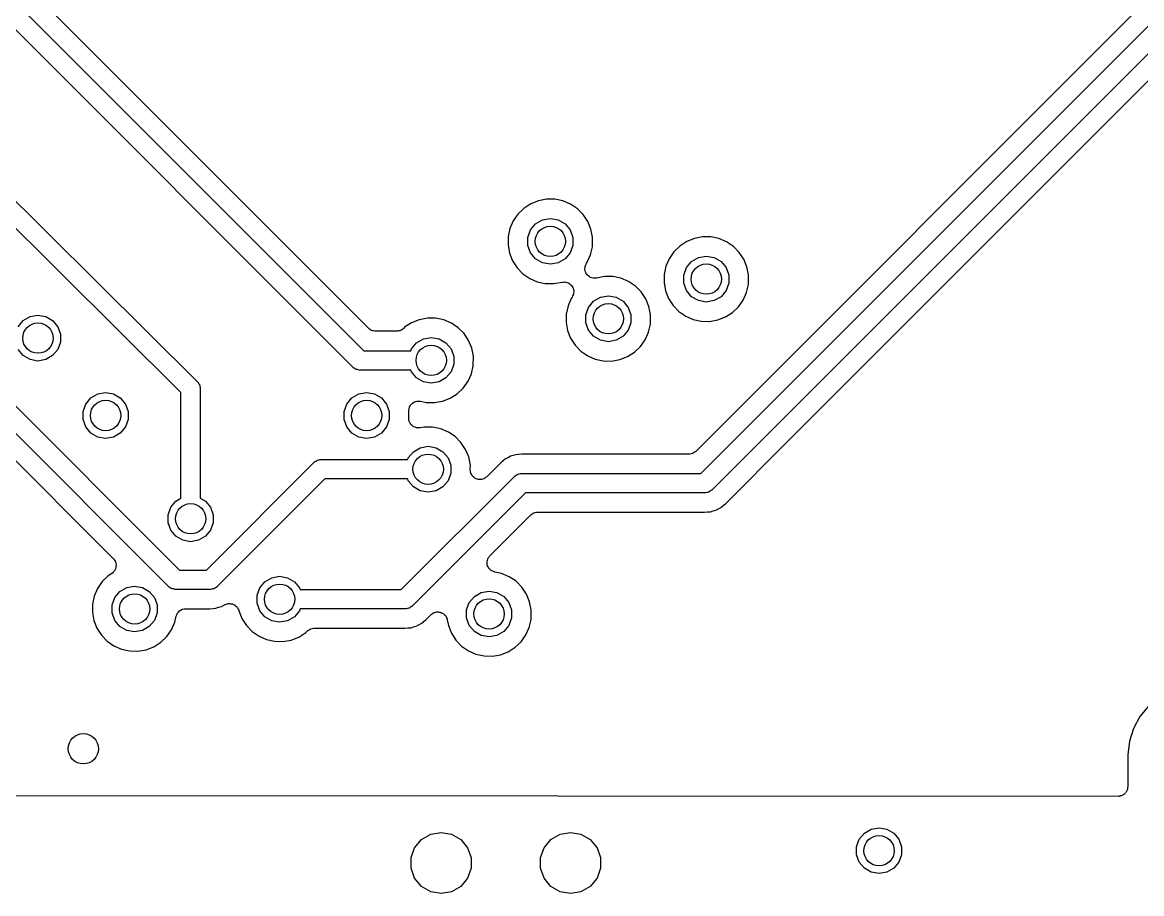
# Model space of a CAD drawing. Extents: x 10 to 287, y -200 to -10.
# Drawn here: x 127.05 to 141.75, y -141.15 to -129.71 of the extents above; entities that cross this region are included whole.
import ezdxf

# ---------------------------------------------------------------- set-up
doc = ezdxf.new("R2010")
doc.units = 0
doc.header["$MEASUREMENT"] = 0
doc.layers.add('BLACK', color=7, linetype='CONTINUOUS')

msp = doc.modelspace()

# ---------------------------------------------------------------- linework, layer by layer
at = {"layer": 'Black'}
for p, q in [((120.803, -123.291), (131.533, -134.023)), ((131.39, -134.24), (120.661, -123.507)), ((119.723, -124.878), (129.349, -134.43)), ((129.133, -134.573), (119.582, -125.095)), ((130.604, -132.735), (126.058, -128.188)), ((141.695, -129.546), (135.896, -135.345)), ((135.964, -135.636), (141.986, -129.614)), ((142.203, -129.757), (136.107, -135.853)), ((141.668, -130.65), (142.378, -129.941)), ((139.89, -132.428), (141.668, -130.65)), ((141.668, -130.65), (141.668, -130.65)), ((123.667, -131.457), (129.113, -136.903)), ((128.97, -137.12), (123.45, -131.6)), ((133.636, -132.154), (133.559, -132.23)), ((133.727, -132.095), (133.636, -132.154)), ((133.828, -132.054), (133.727, -132.095)), ((133.935, -132.034), (133.828, -132.054)), ((134.043, -132.035), (133.935, -132.034)), ((134.15, -132.056), (134.043, -132.035)), ((134.25, -132.099), (134.15, -132.056)), ((134.34, -132.159), (134.25, -132.099)), ((134.416, -132.236), (134.34, -132.159)), ((133.497, -132.32), (133.455, -132.42)), ((133.559, -132.23), (133.497, -132.32)), ((133.792, -132.358), (133.882, -132.305)), ((133.882, -132.305), (133.985, -132.287)), ((133.985, -132.287), (134.088, -132.305)), ((134.088, -132.305), (134.178, -132.358)), ((134.476, -132.327), (134.416, -132.236)), ((133.455, -132.42), (133.432, -132.526)), ((133.689, -132.536), (133.724, -132.438)), ((133.724, -132.438), (133.792, -132.358)), ((134.178, -132.358), (134.246, -132.438)), ((134.246, -132.438), (134.281, -132.536)), ((134.518, -132.427), (134.476, -132.327)), ((134.539, -132.533), (134.518, -132.427)), ((138.874, -133.444), (139.89, -132.428)), ((133.432, -132.526), (133.431, -132.635)), ((133.689, -132.64), (133.689, -132.536)), ((134.281, -132.536), (134.281, -132.64)), ((134.537, -132.659), (134.539, -132.533)), ((135.776, -132.59), (135.685, -132.65)), ((135.877, -132.55), (135.776, -132.59)), ((135.984, -132.529), (135.877, -132.55)), ((136.092, -132.53), (135.984, -132.529)), ((136.198, -132.552), (136.092, -132.53)), ((136.299, -132.594), (136.198, -132.552)), ((136.389, -132.655), (136.299, -132.594)), ((131.601, -133.732), (130.604, -132.735)), ((133.431, -132.635), (133.45, -132.741)), ((133.45, -132.741), (133.49, -132.842)), ((133.724, -132.738), (133.689, -132.64)), ((133.792, -132.818), (133.724, -132.738)), ((134.246, -132.738), (134.178, -132.818)), ((134.281, -132.64), (134.246, -132.738)), ((134.469, -132.863), (134.513, -132.764)), ((134.513, -132.764), (134.537, -132.659)), ((135.608, -132.726), (135.546, -132.815)), ((135.685, -132.65), (135.608, -132.726)), ((136.465, -132.732), (136.389, -132.655)), ((136.525, -132.822), (136.465, -132.732)), ((133.49, -132.842), (133.549, -132.934)), ((133.882, -132.871), (133.792, -132.818)), ((133.985, -132.889), (133.882, -132.871)), ((134.088, -132.871), (133.985, -132.889)), ((134.178, -132.818), (134.088, -132.871)), ((134.442, -132.93), (134.443, -132.912)), ((134.443, -132.912), (134.445, -132.908)), ((134.445, -132.908), (134.446, -132.904)), ((134.446, -132.904), (134.455, -132.888)), ((134.455, -132.888), (134.462, -132.872)), ((134.462, -132.872), (134.469, -132.863)), ((135.546, -132.815), (135.504, -132.915)), ((135.773, -132.933), (135.841, -132.853)), ((135.841, -132.853), (135.931, -132.801)), ((135.931, -132.801), (136.034, -132.782)), ((136.034, -132.782), (136.137, -132.801)), ((136.137, -132.801), (136.227, -132.853)), ((136.227, -132.853), (136.295, -132.933)), ((136.567, -132.923), (136.525, -132.822)), ((133.549, -132.934), (133.624, -133.012)), ((133.624, -133.012), (133.714, -133.074)), ((134.439, -132.947), (134.442, -132.93)), ((134.44, -132.952), (134.439, -132.947)), ((134.439, -132.956), (134.44, -132.952)), ((134.444, -132.973), (134.439, -132.956)), ((134.447, -132.991), (134.444, -132.973)), ((134.449, -132.994), (134.447, -132.991)), ((134.451, -132.999), (134.449, -132.994)), ((134.461, -133.013), (134.451, -132.999)), ((134.47, -133.029), (134.461, -133.013)), ((134.473, -133.031), (134.47, -133.029)), ((134.476, -133.035), (134.473, -133.031)), ((134.49, -133.045), (134.476, -133.035)), ((134.504, -133.056), (134.49, -133.045)), ((134.508, -133.058), (134.504, -133.056)), ((134.512, -133.06), (134.508, -133.058)), ((134.529, -133.065), (134.512, -133.06)), ((134.697, -133.05), (134.59, -133.07)), ((134.805, -133.051), (134.697, -133.05)), ((134.912, -133.072), (134.805, -133.051)), ((135.481, -133.021), (135.48, -133.13)), ((135.504, -132.915), (135.481, -133.021)), ((135.738, -133.031), (135.773, -132.933)), ((135.738, -133.136), (135.738, -133.031)), ((136.295, -132.933), (136.33, -133.031)), ((136.33, -133.031), (136.33, -133.136)), ((136.588, -133.028), (136.567, -132.923)), ((136.586, -133.154), (136.588, -133.028)), ((133.714, -133.074), (133.813, -133.117)), ((133.813, -133.117), (133.919, -133.14)), ((133.919, -133.14), (134.028, -133.143)), ((134.028, -133.143), (134.144, -133.122)), ((134.144, -133.122), (134.16, -133.122)), ((134.16, -133.122), (134.176, -133.121)), ((134.176, -133.121), (134.182, -133.122)), ((134.182, -133.122), (134.188, -133.122)), ((134.188, -133.122), (134.203, -133.128)), ((134.203, -133.128), (134.219, -133.132)), ((134.219, -133.132), (134.224, -133.135)), ((134.224, -133.135), (134.23, -133.137)), ((134.23, -133.137), (134.242, -133.148)), ((134.242, -133.148), (134.255, -133.157)), ((134.255, -133.157), (134.259, -133.162)), ((134.259, -133.162), (134.263, -133.166)), ((134.263, -133.166), (134.271, -133.179)), ((134.271, -133.179), (134.281, -133.192)), ((134.281, -133.192), (134.282, -133.198)), ((134.282, -133.198), (134.286, -133.204)), ((134.286, -133.204), (134.288, -133.22)), ((134.546, -133.071), (134.529, -133.065)), ((134.55, -133.071), (134.546, -133.071)), ((134.554, -133.072), (134.55, -133.071)), ((134.572, -133.071), (134.554, -133.072)), ((134.59, -133.07), (134.572, -133.071)), ((135.012, -133.115), (134.912, -133.072)), ((135.102, -133.175), (135.012, -133.115)), ((135.156, -133.23), (135.102, -133.175)), ((135.48, -133.13), (135.499, -133.237)), ((135.773, -133.234), (135.738, -133.136)), ((136.33, -133.136), (136.295, -133.234)), ((136.562, -133.259), (136.586, -133.154)), ((134.259, -133.336), (134.217, -133.436)), ((134.271, -133.319), (134.259, -133.336)), ((134.278, -133.305), (134.271, -133.319)), ((134.286, -133.291), (134.278, -133.305)), ((134.287, -133.285), (134.286, -133.291)), ((134.289, -133.279), (134.287, -133.285)), ((134.288, -133.22), (134.293, -133.235)), ((134.29, -133.263), (134.289, -133.279)), ((134.293, -133.247), (134.29, -133.263)), ((134.293, -133.235), (134.292, -133.241)), ((134.292, -133.241), (134.293, -133.247)), ((134.554, -133.374), (134.644, -133.321)), ((134.644, -133.321), (134.747, -133.303)), ((134.747, -133.303), (134.85, -133.321)), ((134.85, -133.321), (134.94, -133.374)), ((135.178, -133.252), (135.156, -133.23)), ((135.238, -133.343), (135.178, -133.252)), ((135.28, -133.443), (135.238, -133.343)), ((135.499, -133.237), (135.539, -133.338)), ((135.539, -133.338), (135.598, -133.429)), ((135.841, -133.314), (135.773, -133.234)), ((135.931, -133.366), (135.841, -133.314)), ((136.227, -133.314), (136.137, -133.366)), ((136.295, -133.234), (136.227, -133.314)), ((136.518, -133.358), (136.562, -133.259)), ((134.217, -133.436), (134.194, -133.542)), ((134.451, -133.552), (134.486, -133.454)), ((134.486, -133.454), (134.554, -133.374)), ((134.94, -133.374), (135.008, -133.454)), ((135.008, -133.454), (135.043, -133.552)), ((135.301, -133.549), (135.28, -133.443)), ((135.598, -133.429), (135.673, -133.507)), ((136.034, -133.384), (135.931, -133.366)), ((136.137, -133.366), (136.034, -133.384)), ((136.377, -133.522), (136.455, -133.447)), ((136.455, -133.447), (136.518, -133.358)), ((137.096, -135.222), (138.874, -133.444)), ((138.874, -133.444), (138.874, -133.444)), ((126.993, -133.708), (127.061, -133.628)), ((127.061, -133.628), (127.151, -133.575)), ((127.151, -133.575), (127.254, -133.557)), ((127.254, -133.557), (127.357, -133.575)), ((127.357, -133.575), (127.447, -133.628)), ((127.447, -133.628), (127.515, -133.708)), ((132.263, -133.616), (132.162, -133.657)), ((132.37, -133.596), (132.263, -133.616)), ((132.478, -133.597), (132.37, -133.596)), ((132.585, -133.618), (132.478, -133.597)), ((132.685, -133.661), (132.585, -133.618)), ((134.194, -133.542), (134.193, -133.651)), ((134.451, -133.656), (134.451, -133.552)), ((135.043, -133.552), (135.043, -133.656)), ((135.299, -133.675), (135.301, -133.549)), ((135.673, -133.507), (135.763, -133.569)), ((135.763, -133.569), (135.862, -133.612)), ((135.862, -133.612), (135.968, -133.636)), ((135.968, -133.636), (136.077, -133.638)), ((136.077, -133.638), (136.184, -133.619)), ((136.184, -133.619), (136.285, -133.58)), ((136.285, -133.58), (136.377, -133.522)), ((127.515, -133.708), (127.55, -133.806)), ((131.605, -133.735), (131.601, -133.732)), ((131.609, -133.739), (131.605, -133.735)), ((131.623, -133.748), (131.609, -133.739)), ((131.637, -133.757), (131.623, -133.748)), ((131.642, -133.759), (131.637, -133.757)), ((131.647, -133.761), (131.642, -133.759)), ((131.663, -133.764), (131.647, -133.761)), ((131.679, -133.769), (131.663, -133.764)), ((131.685, -133.768), (131.679, -133.769)), ((131.69, -133.769), (131.685, -133.768)), ((131.966, -133.769), (131.69, -133.769)), ((131.971, -133.768), (131.966, -133.769)), ((131.976, -133.769), (131.971, -133.768)), ((131.992, -133.764), (131.976, -133.769)), ((132.009, -133.761), (131.992, -133.764)), ((132.013, -133.759), (132.009, -133.761)), ((132.018, -133.758), (132.013, -133.759)), ((132.032, -133.748), (132.018, -133.758)), ((132.047, -133.739), (132.032, -133.748)), ((132.051, -133.736), (132.047, -133.739)), ((132.055, -133.733), (132.051, -133.736)), ((132.071, -133.716), (132.055, -133.733)), ((132.162, -133.657), (132.071, -133.716)), ((132.775, -133.721), (132.685, -133.661)), ((132.851, -133.798), (132.775, -133.721)), ((134.193, -133.651), (134.212, -133.757)), ((134.212, -133.757), (134.252, -133.858)), ((134.486, -133.754), (134.451, -133.656)), ((134.554, -133.834), (134.486, -133.754)), ((135.008, -133.754), (134.94, -133.834)), ((135.043, -133.656), (135.008, -133.754)), ((135.231, -133.879), (135.275, -133.78)), ((135.275, -133.78), (135.299, -133.675)), ((127.55, -133.91), (127.515, -134.008)), ((127.55, -133.806), (127.55, -133.91)), ((132.159, -134), (132.227, -133.92)), ((132.227, -133.92), (132.317, -133.867)), ((132.317, -133.867), (132.42, -133.849)), ((132.42, -133.849), (132.523, -133.867)), ((132.523, -133.867), (132.613, -133.92)), ((132.613, -133.92), (132.681, -134)), ((132.911, -133.889), (132.851, -133.798)), ((132.953, -133.989), (132.911, -133.889)), ((134.252, -133.858), (134.311, -133.95)), ((134.644, -133.887), (134.554, -133.834)), ((134.747, -133.905), (134.644, -133.887)), ((134.85, -133.887), (134.747, -133.905)), ((134.94, -133.834), (134.85, -133.887)), ((135.168, -133.968), (135.231, -133.879)), ((127.061, -134.088), (126.993, -134.008)), ((127.151, -134.141), (127.061, -134.088)), ((127.447, -134.088), (127.357, -134.141)), ((127.515, -134.008), (127.447, -134.088)), ((131.533, -134.023), (132.151, -134.023)), ((132.151, -134.023), (132.159, -134)), ((132.681, -134), (132.716, -134.098)), ((132.974, -134.095), (132.953, -133.989)), ((134.311, -133.95), (134.386, -134.028)), ((134.386, -134.028), (134.476, -134.09)), ((134.998, -134.101), (135.09, -134.042)), ((135.09, -134.042), (135.168, -133.968)), ((127.254, -134.159), (127.151, -134.141)), ((127.357, -134.141), (127.254, -134.159)), ((132.716, -134.202), (132.681, -134.3)), ((132.716, -134.098), (132.716, -134.202)), ((132.948, -134.326), (132.972, -134.221)), ((132.972, -134.221), (132.974, -134.095)), ((134.476, -134.09), (134.575, -134.133)), ((134.575, -134.133), (134.681, -134.156)), ((134.681, -134.156), (134.79, -134.159)), ((134.79, -134.159), (134.897, -134.14)), ((134.897, -134.14), (134.998, -134.101)), ((131.395, -134.243), (131.39, -134.24)), ((131.398, -134.247), (131.395, -134.243)), ((131.413, -134.256), (131.398, -134.247)), ((131.426, -134.265), (131.413, -134.256)), ((131.432, -134.267), (131.426, -134.265)), ((131.437, -134.269), (131.432, -134.267)), ((131.453, -134.272), (131.437, -134.269)), ((131.469, -134.277), (131.453, -134.272)), ((131.474, -134.276), (131.469, -134.277)), ((131.48, -134.277), (131.474, -134.276)), ((132.151, -134.277), (131.48, -134.277)), ((132.159, -134.3), (132.151, -134.277)), ((132.227, -134.38), (132.159, -134.3)), ((132.317, -134.433), (132.227, -134.38)), ((132.613, -134.38), (132.523, -134.433)), ((132.681, -134.3), (132.613, -134.38)), ((132.904, -134.425), (132.948, -134.326)), ((125.935, -134.444), (128.244, -136.753)), ((129.349, -134.43), (129.353, -134.435)), ((129.353, -134.435), (129.357, -134.438)), ((129.357, -134.438), (129.365, -134.453)), ((129.365, -134.453), (129.375, -134.466)), ((129.375, -134.466), (129.376, -134.472)), ((129.376, -134.472), (129.379, -134.477)), ((129.379, -134.477), (129.382, -134.493)), ((129.382, -134.493), (129.386, -134.508)), ((129.386, -134.508), (129.386, -134.514)), ((129.386, -134.514), (129.387, -134.52)), ((129.387, -134.52), (129.387, -135.961)), ((132.42, -134.451), (132.317, -134.433)), ((132.523, -134.433), (132.42, -134.451)), ((132.763, -134.588), (132.841, -134.514)), ((132.841, -134.514), (132.904, -134.425)), ((127.882, -134.724), (127.95, -134.644)), ((127.95, -134.644), (128.04, -134.591)), ((128.04, -134.591), (128.143, -134.573)), ((128.143, -134.573), (128.246, -134.591)), ((128.246, -134.591), (128.336, -134.644)), ((128.336, -134.644), (128.404, -134.724)), ((129.133, -135.961), (129.133, -134.573)), ((131.311, -134.724), (131.379, -134.644)), ((131.379, -134.644), (131.469, -134.591)), ((131.469, -134.591), (131.572, -134.573)), ((131.572, -134.573), (131.675, -134.591)), ((131.675, -134.591), (131.765, -134.644)), ((131.765, -134.644), (131.833, -134.724)), ((132.57, -134.686), (132.671, -134.647)), ((132.671, -134.647), (132.763, -134.588)), ((127.847, -134.822), (127.882, -134.724)), ((127.847, -134.926), (127.847, -134.822)), ((128.404, -134.724), (128.439, -134.822)), ((128.439, -134.822), (128.439, -134.926)), ((131.276, -134.822), (131.311, -134.724)), ((131.276, -134.926), (131.276, -134.822)), ((131.833, -134.724), (131.868, -134.822)), ((131.868, -134.822), (131.868, -134.926)), ((132.124, -134.91), (132.126, -134.808)), ((132.126, -134.805), (132.13, -134.785)), ((132.126, -134.807), (132.126, -134.805)), ((132.126, -134.808), (132.126, -134.807)), ((132.13, -134.785), (132.134, -134.765)), ((132.134, -134.765), (132.135, -134.764)), ((132.135, -134.762), (132.146, -134.745)), ((132.135, -134.764), (132.135, -134.762)), ((132.146, -134.745), (132.157, -134.727)), ((132.157, -134.727), (132.158, -134.726)), ((132.158, -134.726), (132.159, -134.725)), ((132.159, -134.725), (132.175, -134.712)), ((132.175, -134.712), (132.191, -134.699)), ((132.191, -134.699), (132.192, -134.699)), ((132.192, -134.699), (132.194, -134.698)), ((132.194, -134.698), (132.213, -134.692)), ((132.213, -134.692), (132.232, -134.685)), ((132.232, -134.685), (132.234, -134.685)), ((132.234, -134.685), (132.236, -134.684)), ((132.236, -134.684), (132.256, -134.685)), ((132.256, -134.685), (132.277, -134.685)), ((132.277, -134.685), (132.278, -134.686)), ((132.278, -134.686), (132.28, -134.686)), ((132.28, -134.686), (132.354, -134.702)), ((132.354, -134.702), (132.463, -134.705)), ((132.463, -134.705), (132.57, -134.686)), ((127.882, -135.024), (127.847, -134.926)), ((128.439, -134.926), (128.404, -135.024)), ((131.311, -135.024), (131.276, -134.926)), ((131.868, -134.926), (131.833, -135.024)), ((132.125, -134.912), (132.124, -134.91)), ((132.124, -134.913), (132.125, -134.912)), ((132.128, -134.933), (132.124, -134.913)), ((132.131, -134.953), (132.128, -134.933)), ((132.132, -134.955), (132.131, -134.953)), ((132.133, -134.957), (132.132, -134.955)), ((132.143, -134.974), (132.133, -134.957)), ((127.95, -135.104), (127.882, -135.024)), ((128.04, -135.157), (127.95, -135.104)), ((128.336, -135.104), (128.246, -135.157)), ((128.404, -135.024), (128.336, -135.104)), ((131.379, -135.104), (131.311, -135.024)), ((131.469, -135.157), (131.379, -135.104)), ((131.765, -135.104), (131.675, -135.157)), ((131.833, -135.024), (131.765, -135.104)), ((132.153, -134.992), (132.143, -134.974)), ((132.154, -134.993), (132.153, -134.992)), ((132.155, -134.995), (132.154, -134.993)), ((132.171, -135.007), (132.155, -134.995)), ((132.186, -135.021), (132.171, -135.007)), ((132.188, -135.021), (132.186, -135.021)), ((132.189, -135.022), (132.188, -135.021)), ((132.209, -135.029), (132.189, -135.022)), ((132.227, -135.036), (132.209, -135.029)), ((132.229, -135.036), (132.227, -135.036)), ((132.231, -135.037), (132.229, -135.036)), ((132.251, -135.037), (132.231, -135.037)), ((132.272, -135.037), (132.251, -135.037)), ((132.273, -135.036), (132.272, -135.037)), ((132.275, -135.036), (132.273, -135.036)), ((132.33, -135.026), (132.275, -135.036)), ((132.438, -135.027), (132.33, -135.026)), ((132.545, -135.048), (132.438, -135.027)), ((132.645, -135.091), (132.545, -135.048)), ((132.735, -135.151), (132.645, -135.091)), ((128.143, -135.175), (128.04, -135.157)), ((128.246, -135.157), (128.143, -135.175)), ((131.572, -135.175), (131.469, -135.157)), ((131.675, -135.157), (131.572, -135.175)), ((132.811, -135.228), (132.735, -135.151)), ((132.871, -135.319), (132.811, -135.228)), ((136.287, -136.032), (137.096, -135.222)), ((137.096, -135.222), (137.096, -135.222)), ((132.119, -135.43), (132.187, -135.35)), ((132.187, -135.35), (132.277, -135.297)), ((132.277, -135.297), (132.38, -135.279)), ((132.38, -135.279), (132.483, -135.297)), ((132.483, -135.297), (132.573, -135.35)), ((132.573, -135.35), (132.641, -135.43)), ((132.913, -135.419), (132.871, -135.319)), ((133.461, -135.41), (133.429, -135.428)), ((133.496, -135.4), (133.461, -135.41)), ((133.497, -135.4), (133.496, -135.4)), ((133.496, -135.4), (133.496, -135.4)), ((133.532, -135.389), (133.497, -135.4)), ((133.568, -135.386), (133.532, -135.389)), ((133.569, -135.386), (133.568, -135.386)), ((133.57, -135.386), (133.569, -135.386)), ((133.61, -135.382), (133.57, -135.386)), ((135.807, -135.382), (133.61, -135.382)), ((135.812, -135.381), (135.807, -135.382)), ((135.818, -135.382), (135.812, -135.381)), ((135.834, -135.377), (135.818, -135.382)), ((135.85, -135.374), (135.834, -135.377)), ((135.855, -135.372), (135.85, -135.374)), ((135.86, -135.37), (135.855, -135.372)), ((135.874, -135.361), (135.86, -135.37)), ((135.888, -135.352), (135.874, -135.361)), ((135.892, -135.348), (135.888, -135.352)), ((135.896, -135.345), (135.892, -135.348)), ((129.467, -136.903), (130.88, -135.49)), ((130.88, -135.49), (130.885, -135.487)), ((130.885, -135.487), (130.888, -135.483)), ((130.888, -135.483), (130.903, -135.474)), ((130.903, -135.474), (130.916, -135.465)), ((130.916, -135.465), (130.922, -135.463)), ((130.922, -135.463), (130.927, -135.461)), ((130.927, -135.461), (130.943, -135.458)), ((130.943, -135.458), (130.959, -135.453)), ((130.959, -135.453), (130.964, -135.454)), ((130.964, -135.454), (130.97, -135.453)), ((130.97, -135.453), (132.111, -135.453)), ((132.111, -135.453), (132.119, -135.43)), ((132.641, -135.43), (132.676, -135.528)), ((132.676, -135.528), (132.676, -135.632)), ((132.934, -135.525), (132.913, -135.419)), ((132.933, -135.587), (132.934, -135.525)), ((133.334, -135.494), (133.149, -135.679)), ((133.366, -135.469), (133.334, -135.494)), ((133.334, -135.494), (133.334, -135.494)), ((133.367, -135.468), (133.366, -135.468)), ((133.366, -135.468), (133.366, -135.469)), ((133.395, -135.445), (133.367, -135.468)), ((133.427, -135.428), (133.395, -135.445)), ((133.428, -135.428), (133.427, -135.428)), ((133.429, -135.428), (133.428, -135.428)), ((132.027, -137.16), (133.514, -135.673)), ((132.676, -135.632), (132.641, -135.73)), ((132.935, -135.604), (132.933, -135.587)), ((132.937, -135.622), (132.935, -135.604)), ((132.939, -135.626), (132.937, -135.622)), ((132.94, -135.631), (132.939, -135.626)), ((132.948, -135.646), (132.94, -135.631)), ((132.956, -135.662), (132.948, -135.646)), ((132.959, -135.665), (132.956, -135.662)), ((132.961, -135.669), (132.959, -135.665)), ((132.974, -135.681), (132.961, -135.669)), ((132.987, -135.693), (132.974, -135.681)), ((132.991, -135.695), (132.987, -135.693)), ((132.995, -135.698), (132.991, -135.695)), ((133.011, -135.704), (132.995, -135.698)), ((133.027, -135.712), (133.011, -135.704)), ((133.113, -135.704), (133.096, -135.709)), ((133.117, -135.701), (133.113, -135.704)), ((133.122, -135.7), (133.117, -135.701)), ((133.135, -135.689), (133.122, -135.7)), ((133.149, -135.679), (133.135, -135.689)), ((133.514, -135.673), (133.519, -135.67)), ((133.519, -135.67), (133.522, -135.666)), ((133.522, -135.666), (133.537, -135.657)), ((133.537, -135.657), (133.55, -135.648)), ((133.55, -135.648), (133.556, -135.646)), ((133.556, -135.646), (133.561, -135.644)), ((133.561, -135.644), (133.577, -135.641)), ((133.577, -135.641), (133.593, -135.636)), ((133.593, -135.636), (133.598, -135.637)), ((133.598, -135.637), (133.604, -135.636)), ((133.604, -135.636), (135.964, -135.636)), ((131.023, -135.707), (129.61, -137.12)), ((132.111, -135.707), (131.023, -135.707)), ((132.119, -135.73), (132.111, -135.707)), ((132.187, -135.81), (132.119, -135.73)), ((132.277, -135.863), (132.187, -135.81)), ((132.573, -135.81), (132.483, -135.863)), ((132.641, -135.73), (132.573, -135.81)), ((133.032, -135.712), (133.027, -135.712)), ((133.036, -135.714), (133.032, -135.712)), ((133.053, -135.714), (133.036, -135.714)), ((133.071, -135.715), (133.053, -135.714)), ((133.075, -135.714), (133.071, -135.715)), ((133.08, -135.714), (133.075, -135.714)), ((133.096, -135.709), (133.08, -135.714)), ((136.107, -135.853), (136.102, -135.856)), ((128.999, -136.08), (129.067, -136)), ((129.067, -136), (129.133, -135.961)), ((129.387, -135.961), (129.453, -136)), ((129.453, -136), (129.521, -136.08)), ((133.657, -135.89), (132.17, -137.377)), ((132.38, -135.881), (132.277, -135.863)), ((132.483, -135.863), (132.38, -135.881)), ((136.017, -135.89), (133.657, -135.89)), ((136.023, -135.889), (136.017, -135.89)), ((136.028, -135.89), (136.023, -135.889)), ((136.044, -135.885), (136.028, -135.89)), ((136.06, -135.882), (136.044, -135.885)), ((136.065, -135.88), (136.06, -135.882)), ((136.071, -135.878), (136.065, -135.88)), ((136.084, -135.869), (136.071, -135.878)), ((136.099, -135.86), (136.084, -135.869)), ((136.102, -135.856), (136.099, -135.86)), ((128.964, -136.178), (128.999, -136.08)), ((129.521, -136.08), (129.556, -136.178)), ((133.787, -136.149), (133.803, -136.144)), ((133.803, -136.144), (133.809, -136.145)), ((133.809, -136.145), (133.814, -136.144)), ((133.814, -136.144), (136.011, -136.144)), ((136.011, -136.144), (136.051, -136.14)), ((136.051, -136.14), (136.052, -136.14)), ((136.052, -136.14), (136.053, -136.14)), ((136.053, -136.14), (136.089, -136.137)), ((136.089, -136.137), (136.124, -136.126)), ((136.124, -136.126), (136.125, -136.126)), ((136.125, -136.126), (136.16, -136.116)), ((136.125, -136.126), (136.125, -136.126)), ((136.16, -136.116), (136.192, -136.099)), ((136.192, -136.099), (136.193, -136.098)), ((136.193, -136.098), (136.194, -136.098)), ((136.194, -136.098), (136.226, -136.081)), ((136.226, -136.081), (136.254, -136.058)), ((136.254, -136.058), (136.255, -136.058)), ((136.255, -136.057), (136.287, -136.032)), ((136.255, -136.058), (136.255, -136.057)), ((128.964, -136.282), (128.964, -136.178)), ((128.999, -136.38), (128.964, -136.282)), ((129.556, -136.282), (129.521, -136.38)), ((129.556, -136.178), (129.556, -136.282)), ((133.19, -136.716), (133.725, -136.181)), ((133.725, -136.181), (133.729, -136.178)), ((133.729, -136.178), (133.733, -136.174)), ((133.733, -136.174), (133.747, -136.165)), ((133.747, -136.165), (133.761, -136.156)), ((133.761, -136.156), (133.766, -136.154)), ((133.766, -136.154), (133.771, -136.152)), ((133.771, -136.152), (133.787, -136.149)), ((129.067, -136.46), (128.999, -136.38)), ((129.521, -136.38), (129.453, -136.46)), ((129.157, -136.513), (129.067, -136.46)), ((129.26, -136.531), (129.157, -136.513)), ((129.363, -136.513), (129.26, -136.531)), ((129.453, -136.46), (129.363, -136.513)), ((133.175, -136.737), (133.185, -136.721)), ((133.185, -136.721), (133.188, -136.719)), ((133.188, -136.719), (133.19, -136.716)), ((128.244, -136.753), (128.245, -136.754)), ((128.245, -136.754), (128.247, -136.756)), ((128.247, -136.756), (128.258, -136.772)), ((128.258, -136.772), (128.269, -136.789)), ((128.276, -136.879), (128.267, -136.897)), ((128.269, -136.789), (128.27, -136.791)), ((128.27, -136.791), (128.271, -136.792)), ((128.271, -136.792), (128.275, -136.812)), ((128.275, -136.812), (128.281, -136.831)), ((128.277, -136.875), (128.276, -136.877)), ((128.276, -136.877), (128.276, -136.879)), ((128.279, -136.855), (128.277, -136.875)), ((128.281, -136.835), (128.279, -136.855)), ((128.281, -136.831), (128.28, -136.833)), ((128.28, -136.833), (128.281, -136.835)), ((133.153, -136.794), (133.158, -136.777)), ((133.154, -136.798), (133.153, -136.794)), ((133.153, -136.802), (133.154, -136.798)), ((133.156, -136.82), (133.153, -136.802)), ((133.157, -136.838), (133.156, -136.82)), ((133.159, -136.842), (133.157, -136.838)), ((133.158, -136.777), (133.162, -136.759)), ((133.159, -136.846), (133.159, -136.842)), ((133.168, -136.862), (133.159, -136.846)), ((133.162, -136.759), (133.164, -136.756)), ((133.164, -136.756), (133.165, -136.752)), ((133.165, -136.752), (133.175, -136.737)), ((133.176, -136.878), (133.168, -136.862)), ((133.179, -136.881), (133.176, -136.878)), ((133.18, -136.884), (133.179, -136.881)), ((128.175, -136.98), (128.098, -137.056)), ((128.224, -136.949), (128.175, -136.98)), ((128.225, -136.947), (128.224, -136.949)), ((128.227, -136.947), (128.225, -136.947)), ((128.241, -136.932), (128.227, -136.947)), ((128.256, -136.919), (128.241, -136.932)), ((128.257, -136.917), (128.256, -136.919)), ((128.258, -136.915), (128.257, -136.917)), ((128.267, -136.897), (128.258, -136.915)), ((129.113, -136.903), (129.467, -136.903)), ((130.236, -137.057), (130.326, -137.004)), ((130.326, -137.004), (130.429, -136.986)), ((130.429, -136.986), (130.532, -137.004)), ((130.532, -137.004), (130.622, -137.057)), ((133.194, -136.897), (133.18, -136.884)), ((133.207, -136.91), (133.194, -136.897)), ((133.21, -136.911), (133.207, -136.91)), ((133.213, -136.914), (133.21, -136.911)), ((133.23, -136.92), (133.213, -136.914)), ((133.247, -136.928), (133.23, -136.92)), ((133.251, -136.929), (133.247, -136.928)), ((133.254, -136.93), (133.251, -136.929)), ((133.345, -136.948), (133.254, -136.93)), ((133.445, -136.991), (133.345, -136.948)), ((133.535, -137.051), (133.445, -136.991)), ((128.036, -137.146), (127.994, -137.246)), ((128.098, -137.056), (128.036, -137.146)), ((128.331, -137.184), (128.421, -137.131)), ((128.421, -137.131), (128.524, -137.113)), ((128.524, -137.113), (128.627, -137.131)), ((128.627, -137.131), (128.717, -137.184)), ((128.975, -137.123), (128.97, -137.12)), ((128.978, -137.127), (128.975, -137.123)), ((128.993, -137.136), (128.978, -137.127)), ((129.006, -137.145), (128.993, -137.136)), ((129.012, -137.147), (129.006, -137.145)), ((129.017, -137.149), (129.012, -137.147)), ((129.033, -137.152), (129.017, -137.149)), ((129.049, -137.157), (129.033, -137.152)), ((129.054, -137.156), (129.049, -137.157)), ((129.06, -137.157), (129.054, -137.156)), ((129.52, -137.157), (129.06, -137.157)), ((129.526, -137.156), (129.52, -137.157)), ((129.531, -137.157), (129.526, -137.156)), ((129.547, -137.152), (129.531, -137.157)), ((129.563, -137.149), (129.547, -137.152)), ((129.568, -137.147), (129.563, -137.149)), ((129.574, -137.145), (129.568, -137.147)), ((129.587, -137.136), (129.574, -137.145)), ((129.602, -137.127), (129.587, -137.136)), ((129.605, -137.123), (129.602, -137.127)), ((129.61, -137.12), (129.605, -137.123)), ((130.133, -137.235), (130.168, -137.137)), ((130.168, -137.137), (130.236, -137.057)), ((130.622, -137.057), (130.69, -137.137)), ((130.69, -137.137), (130.698, -137.16)), ((130.698, -137.16), (132.027, -137.16)), ((133.611, -137.128), (133.535, -137.051)), ((133.671, -137.219), (133.611, -137.128)), ((127.994, -137.246), (127.971, -137.352)), ((128.228, -137.362), (128.263, -137.264)), ((128.263, -137.264), (128.331, -137.184)), ((128.717, -137.184), (128.785, -137.264)), ((128.785, -137.264), (128.82, -137.362)), ((130.133, -137.339), (130.133, -137.235)), ((132.919, -137.33), (132.987, -137.25)), ((132.987, -137.25), (133.077, -137.197)), ((133.077, -137.197), (133.18, -137.179)), ((133.18, -137.179), (133.283, -137.197)), ((133.283, -137.197), (133.373, -137.25)), ((133.373, -137.25), (133.441, -137.33)), ((133.713, -137.319), (133.671, -137.219)), ((133.717, -137.341), (133.713, -137.319)), ((127.971, -137.352), (127.97, -137.461)), ((127.97, -137.461), (127.989, -137.567)), ((128.228, -137.466), (128.228, -137.362)), ((128.263, -137.564), (128.228, -137.466)), ((128.82, -137.466), (128.785, -137.564)), ((128.82, -137.362), (128.82, -137.466)), ((129.086, -137.472), (129.087, -137.469)), ((129.087, -137.469), (129.1, -137.455)), ((129.1, -137.455), (129.112, -137.441)), ((129.112, -137.441), (129.115, -137.439)), ((129.115, -137.439), (129.117, -137.437)), ((129.117, -137.437), (129.134, -137.428)), ((129.134, -137.428), (129.15, -137.419)), ((129.15, -137.419), (129.154, -137.418)), ((129.154, -137.418), (129.156, -137.417)), ((129.156, -137.417), (129.175, -137.414)), ((129.175, -137.414), (129.194, -137.411)), ((129.194, -137.411), (129.514, -137.411)), ((129.514, -137.411), (129.554, -137.407)), ((129.554, -137.407), (129.555, -137.407)), ((129.555, -137.407), (129.556, -137.407)), ((129.556, -137.407), (129.592, -137.404)), ((129.592, -137.404), (129.627, -137.393)), ((129.627, -137.393), (129.628, -137.393)), ((129.628, -137.393), (129.663, -137.383)), ((129.628, -137.393), (129.628, -137.393)), ((129.663, -137.383), (129.695, -137.366)), ((129.695, -137.366), (129.696, -137.365)), ((129.696, -137.365), (129.697, -137.365)), ((129.697, -137.365), (129.712, -137.357)), ((129.712, -137.357), (129.719, -137.355)), ((129.719, -137.355), (129.726, -137.351)), ((129.726, -137.351), (129.74, -137.348)), ((129.74, -137.348), (129.754, -137.344)), ((129.754, -137.344), (129.762, -137.344)), ((129.762, -137.344), (129.77, -137.343)), ((129.77, -137.343), (129.784, -137.345)), ((129.784, -137.345), (129.798, -137.346)), ((129.798, -137.346), (129.805, -137.349)), ((129.805, -137.349), (129.813, -137.35)), ((129.813, -137.35), (129.826, -137.357)), ((129.826, -137.357), (129.839, -137.363)), ((129.839, -137.363), (129.845, -137.368)), ((129.845, -137.368), (129.851, -137.372)), ((129.851, -137.372), (129.861, -137.383)), ((129.861, -137.383), (129.871, -137.393)), ((129.871, -137.393), (129.875, -137.399)), ((129.875, -137.399), (129.88, -137.405)), ((129.88, -137.405), (129.885, -137.419)), ((129.885, -137.419), (129.892, -137.432)), ((129.892, -137.432), (129.892, -137.435)), ((129.892, -137.435), (129.934, -137.541)), ((130.168, -137.437), (130.133, -137.339)), ((130.236, -137.517), (130.168, -137.437)), ((130.69, -137.437), (130.622, -137.517)), ((130.698, -137.414), (130.69, -137.437)), ((132.08, -137.414), (130.698, -137.414)), ((132.086, -137.413), (132.08, -137.414)), ((132.091, -137.414), (132.086, -137.413)), ((132.107, -137.409), (132.091, -137.414)), ((132.123, -137.406), (132.107, -137.409)), ((132.128, -137.404), (132.123, -137.406)), ((132.134, -137.402), (132.128, -137.404)), ((132.147, -137.393), (132.134, -137.402)), ((132.162, -137.384), (132.147, -137.393)), ((132.165, -137.38), (132.162, -137.384)), ((132.17, -137.377), (132.165, -137.38)), ((132.438, -137.474), (132.452, -137.464)), ((132.452, -137.464), (132.457, -137.463)), ((132.457, -137.463), (132.462, -137.46)), ((132.462, -137.46), (132.479, -137.457)), ((132.479, -137.457), (132.495, -137.453)), ((132.495, -137.453), (132.5, -137.453)), ((132.5, -137.453), (132.505, -137.452)), ((132.505, -137.452), (132.522, -137.455)), ((132.522, -137.455), (132.539, -137.457)), ((132.539, -137.457), (132.544, -137.459)), ((132.544, -137.459), (132.549, -137.46)), ((132.549, -137.46), (132.564, -137.468)), ((132.564, -137.468), (132.579, -137.475)), ((132.884, -137.428), (132.919, -137.33)), ((132.884, -137.532), (132.884, -137.428)), ((133.441, -137.33), (133.476, -137.428)), ((133.476, -137.428), (133.476, -137.532)), ((133.734, -137.425), (133.717, -137.341)), ((133.732, -137.551), (133.734, -137.425)), ((127.989, -137.567), (128.029, -137.668)), ((128.331, -137.644), (128.263, -137.564)), ((128.785, -137.564), (128.717, -137.644)), ((129.008, -137.689), (129.052, -137.59)), ((129.052, -137.59), (129.07, -137.51)), ((129.07, -137.51), (129.077, -137.492)), ((129.077, -137.492), (129.084, -137.475)), ((129.084, -137.475), (129.086, -137.472)), ((129.934, -137.541), (129.993, -137.633)), ((130.326, -137.57), (130.236, -137.517)), ((130.429, -137.588), (130.326, -137.57)), ((130.532, -137.57), (130.429, -137.588)), ((130.622, -137.517), (130.532, -137.57)), ((132.257, -137.622), (132.289, -137.605)), ((132.289, -137.605), (132.317, -137.582)), ((132.317, -137.582), (132.318, -137.582)), ((132.318, -137.581), (132.35, -137.556)), ((132.318, -137.582), (132.318, -137.581)), ((132.35, -137.556), (132.416, -137.49)), ((132.416, -137.49), (132.421, -137.487)), ((132.421, -137.487), (132.424, -137.483)), ((132.424, -137.483), (132.438, -137.474)), ((132.579, -137.475), (132.583, -137.479)), ((132.583, -137.479), (132.587, -137.481)), ((132.587, -137.481), (132.598, -137.494)), ((132.598, -137.494), (132.61, -137.506)), ((132.61, -137.506), (132.612, -137.511)), ((132.612, -137.511), (132.616, -137.515)), ((132.616, -137.515), (132.622, -137.531)), ((132.622, -137.531), (132.629, -137.546)), ((132.629, -137.546), (132.629, -137.552)), ((132.629, -137.552), (132.631, -137.556)), ((132.631, -137.556), (132.645, -137.633)), ((132.919, -137.63), (132.884, -137.532)), ((133.476, -137.532), (133.441, -137.63)), ((133.708, -137.656), (133.732, -137.551)), ((128.029, -137.668), (128.088, -137.76)), ((128.088, -137.76), (128.163, -137.838)), ((128.421, -137.697), (128.331, -137.644)), ((128.524, -137.715), (128.421, -137.697)), ((128.627, -137.697), (128.524, -137.715)), ((128.717, -137.644), (128.627, -137.697)), ((128.945, -137.778), (129.008, -137.689)), ((129.993, -137.633), (130.068, -137.711)), ((130.068, -137.711), (130.158, -137.773)), ((130.68, -137.784), (130.772, -137.725)), ((130.772, -137.725), (130.795, -137.703)), ((130.795, -137.703), (130.798, -137.701)), ((130.798, -137.701), (130.801, -137.698)), ((130.801, -137.698), (130.817, -137.689)), ((130.817, -137.689), (130.832, -137.679)), ((130.832, -137.679), (130.836, -137.678)), ((130.836, -137.678), (130.839, -137.676)), ((130.839, -137.676), (130.857, -137.673)), ((130.857, -137.673), (130.875, -137.668)), ((130.875, -137.668), (130.879, -137.669)), ((130.879, -137.669), (130.883, -137.668)), ((130.883, -137.668), (132.074, -137.668)), ((132.074, -137.668), (132.114, -137.664)), ((132.114, -137.664), (132.115, -137.664)), ((132.115, -137.664), (132.116, -137.664)), ((132.116, -137.664), (132.152, -137.661)), ((132.152, -137.661), (132.187, -137.65)), ((132.187, -137.65), (132.188, -137.65)), ((132.188, -137.65), (132.223, -137.64)), ((132.188, -137.65), (132.188, -137.65)), ((132.223, -137.64), (132.255, -137.623)), ((132.255, -137.623), (132.256, -137.622)), ((132.256, -137.622), (132.257, -137.622)), ((132.645, -137.633), (132.685, -137.734)), ((132.685, -137.734), (132.744, -137.826)), ((132.987, -137.71), (132.919, -137.63)), ((133.077, -137.763), (132.987, -137.71)), ((133.18, -137.781), (133.077, -137.763)), ((133.283, -137.763), (133.18, -137.781)), ((133.373, -137.71), (133.283, -137.763)), ((133.441, -137.63), (133.373, -137.71)), ((133.601, -137.844), (133.664, -137.755)), ((133.664, -137.755), (133.708, -137.656)), ((128.163, -137.838), (128.253, -137.9)), ((128.253, -137.9), (128.352, -137.943)), ((128.674, -137.95), (128.775, -137.911)), ((128.775, -137.911), (128.867, -137.852)), ((128.867, -137.852), (128.945, -137.778)), ((130.158, -137.773), (130.257, -137.816)), ((130.257, -137.816), (130.363, -137.839)), ((130.363, -137.839), (130.472, -137.842)), ((130.472, -137.842), (130.579, -137.823)), ((130.579, -137.823), (130.68, -137.784)), ((132.744, -137.826), (132.819, -137.904)), ((132.819, -137.904), (132.909, -137.966)), ((133.523, -137.918), (133.601, -137.844)), ((128.352, -137.943), (128.458, -137.966)), ((128.458, -137.966), (128.567, -137.969)), ((128.567, -137.969), (128.674, -137.95)), ((132.909, -137.966), (133.008, -138.009)), ((133.008, -138.009), (133.114, -138.032)), ((133.114, -138.032), (133.223, -138.035)), ((133.223, -138.035), (133.33, -138.016)), ((133.33, -138.016), (133.431, -137.977)), ((133.431, -137.977), (133.523, -137.918)), ((141.843, -138.693), (141.73, -138.828)), ((141.73, -138.828), (141.645, -138.982)), ((141.645, -138.982), (141.591, -139.15)), ((141.591, -139.15), (141.571, -139.331)), ((141.571, -139.331), (141.571, -139.338)), ((141.571, -139.338), (141.571, -139.749)), ((141.547, -139.821), (141.541, -139.83)), ((141.554, -139.812), (141.547, -139.821)), ((141.558, -139.802), (141.554, -139.812)), ((141.563, -139.792), (141.558, -139.802)), ((141.565, -139.781), (141.563, -139.792)), ((141.569, -139.771), (141.565, -139.781)), ((141.571, -139.749), (141.569, -139.76)), ((141.569, -139.76), (141.569, -139.771)), ((141.444, -139.876), (126.324, -139.866)), ((141.455, -139.874), (141.444, -139.876)), ((141.466, -139.874), (141.455, -139.874)), ((141.476, -139.87), (141.466, -139.874)), ((141.487, -139.868), (141.476, -139.87)), ((141.497, -139.862), (141.487, -139.868)), ((141.507, -139.859), (141.497, -139.862)), ((141.516, -139.852), (141.507, -139.859)), ((141.526, -139.846), (141.516, -139.852)), ((141.533, -139.837), (141.526, -139.846)), ((141.541, -139.83), (141.533, -139.837)), ((132.292, -140.442), (132.413, -140.373)), ((132.413, -140.373), (132.55, -140.348)), ((132.55, -140.348), (132.687, -140.373)), ((132.687, -140.373), (132.808, -140.442)), ((133.992, -140.442), (134.113, -140.373)), ((134.113, -140.373), (134.25, -140.348)), ((134.25, -140.348), (134.387, -140.373)), ((134.387, -140.373), (134.508, -140.442)), ((138.042, -140.439), (138.11, -140.359)), ((138.11, -140.359), (138.2, -140.306)), ((138.2, -140.306), (138.303, -140.288)), ((138.303, -140.288), (138.406, -140.306)), ((138.406, -140.306), (138.496, -140.359)), ((138.496, -140.359), (138.564, -140.439)), ((132.155, -140.68), (132.202, -140.549)), ((132.202, -140.549), (132.292, -140.442)), ((132.808, -140.442), (132.898, -140.549)), ((132.898, -140.549), (132.945, -140.68)), ((133.855, -140.68), (133.902, -140.549)), ((133.902, -140.549), (133.992, -140.442)), ((134.508, -140.442), (134.598, -140.549)), ((134.598, -140.549), (134.645, -140.68)), ((138.007, -140.537), (138.042, -140.439)), ((138.007, -140.641), (138.007, -140.537)), ((138.564, -140.439), (138.599, -140.537)), ((138.599, -140.537), (138.599, -140.641)), ((132.155, -140.82), (132.155, -140.68)), ((132.945, -140.68), (132.945, -140.82)), ((133.855, -140.82), (133.855, -140.68)), ((134.645, -140.68), (134.645, -140.82)), ((138.042, -140.739), (138.007, -140.641)), ((138.599, -140.641), (138.564, -140.739)), ((132.202, -140.951), (132.155, -140.82)), ((132.945, -140.82), (132.898, -140.951)), ((133.902, -140.951), (133.855, -140.82)), ((134.645, -140.82), (134.598, -140.951)), ((138.11, -140.819), (138.042, -140.739)), ((138.2, -140.872), (138.11, -140.819)), ((138.496, -140.819), (138.406, -140.872)), ((138.564, -140.739), (138.496, -140.819)), ((132.292, -141.058), (132.202, -140.951)), ((132.898, -140.951), (132.808, -141.058)), ((133.992, -141.058), (133.902, -140.951)), ((134.598, -140.951), (134.508, -141.058)), ((138.303, -140.89), (138.2, -140.872)), ((138.406, -140.872), (138.303, -140.89)), ((132.413, -141.127), (132.292, -141.058)), ((132.55, -141.152), (132.413, -141.127)), ((132.687, -141.127), (132.55, -141.152)), ((132.808, -141.058), (132.687, -141.127)), ((134.113, -141.127), (133.992, -141.058)), ((134.25, -141.152), (134.113, -141.127)), ((134.387, -141.127), (134.25, -141.152)), ((134.508, -141.058), (134.387, -141.127))]:
    msp.add_line(p, q, dxfattribs=at)
for centre in [(133.985, -132.588), (136.034, -133.083), (134.747, -133.604), (127.254, -133.858), (132.42, -134.15), (128.143, -134.874), (131.572, -134.874), (132.38, -135.58), (129.26, -136.23), (130.429, -137.287), (128.524, -137.414), (133.18, -137.48), (127.85, -139.25), (138.303, -140.589)]:
    msp.add_circle(centre, 0.1994, dxfattribs=at)

doc.saveas('drawing.dxf')
